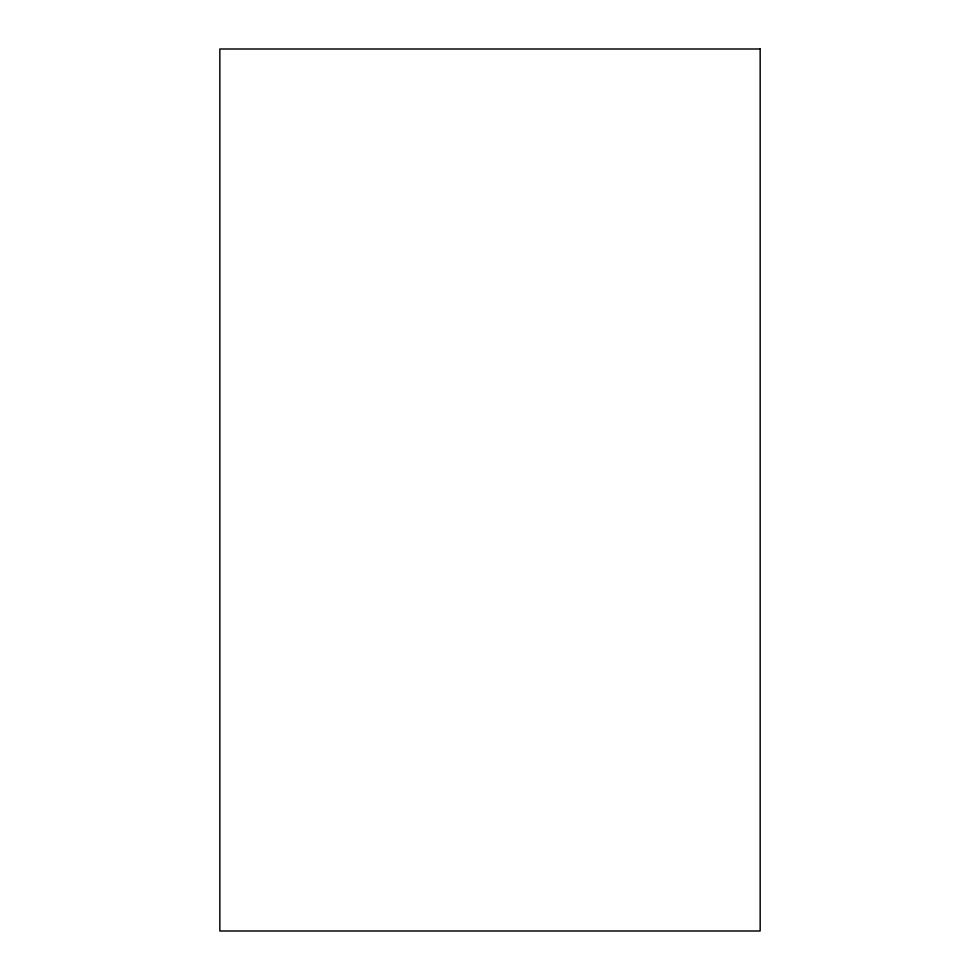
<?xml version="1.0" encoding="UTF-8"?>
<svg xmlns="http://www.w3.org/2000/svg" width="980" height="980" viewBox="0 0 980 980"><rect width="100%" height="100%" fill="white"/><g stroke="black" fill="none" stroke-linecap="round" stroke-linejoin="round"><path stroke-width="1.47" d="M760.162 49L219.839 49L219.839 931L760.162 931L760.162 49"/></g></svg>
